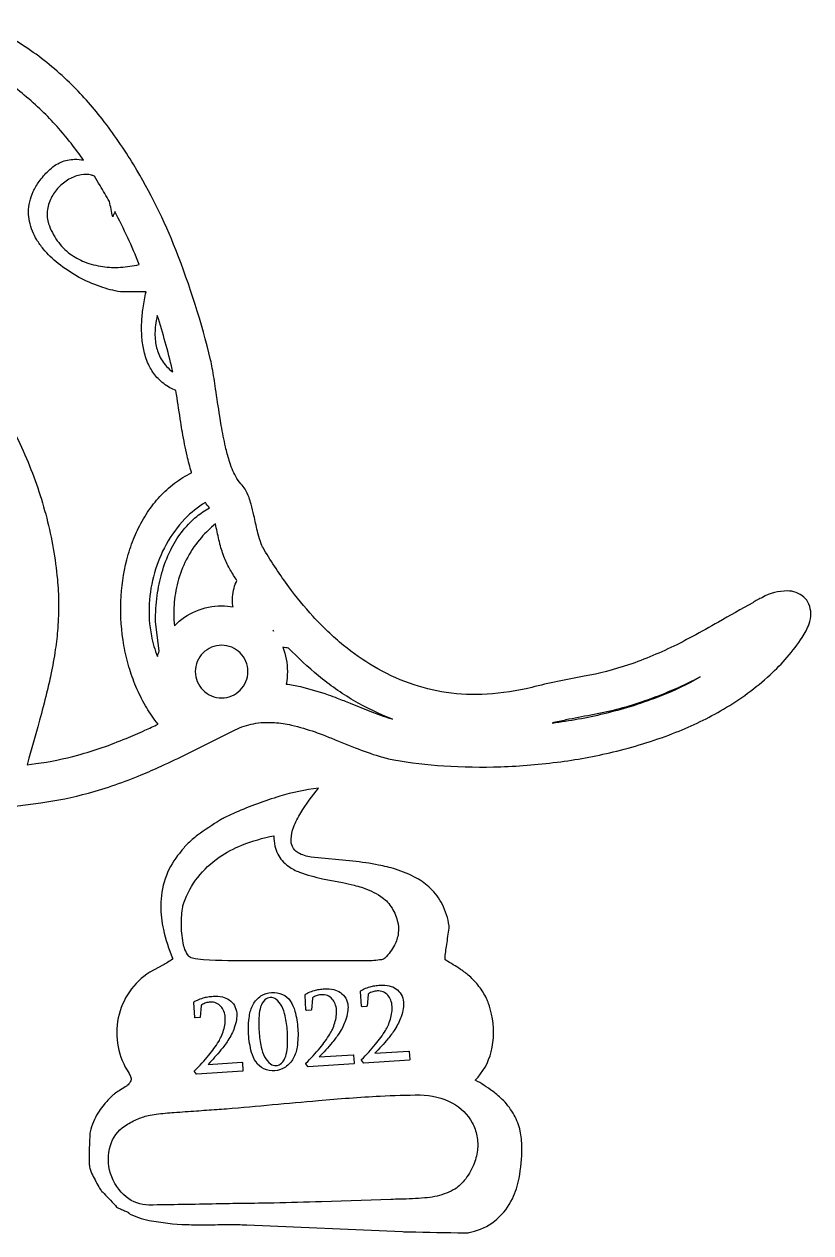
# Model space of a CAD drawing. Header units: metres. Extents: x 533.9 to 632.2, y 56.7 to 113.1.
# Drawn here: x 602.3 to 632.22, y 56.69 to 102.65 of the extents above; entities that cross this region are included whole.
import ezdxf

# ---------------------------------------------------------------- set-up
doc = ezdxf.new("R2010")
doc.units = ezdxf.units.M

msp = doc.modelspace()

# ---------------------------------------------------------------- linework, layer by layer
for points in [[(601.167499, 72.81018), (602.937571, 73.042108, 0.0353), (604.746766, 73.408984, 0.030647), (606.756397, 74.101636, 0.009044), (607.512382, 74.431359, 0.006662), (608.524031, 74.910949), (610.326346, 75.813551, -0.070125), (611.016963, 76.045198, -0.063331), (611.821501, 76.091197, -0.039908), (612.465213, 75.994466, -0.027762), (613.362615, 75.732098, -0.006623), (613.670885, 75.618454, -0.00438), (614.133075, 75.436419), (614.894227, 75.128733, 0.018659), (615.804871, 74.808425, 0.031503), (616.360877, 74.673584, 0.027617), (618.257336, 74.44545, 0.024365), (620.421764, 74.411295, 0.02531), (622.70585, 74.602579, 0.026768), (624.835173, 75.006981, 0.033206), (627.088067, 75.722682, 0.039121), (628.893612, 76.599739, 0.052145), (630.664558, 77.90345, 0.061078), (631.889592, 79.328669, 0.061391), (632.146424, 79.840121, 0.086722), (632.215117, 80.240934, 0.10168), (632.141524, 80.593223, 0.110583), (631.946504, 80.861332, 0.184018), (631.319148, 81.095817, 0.123645), (630.371283, 80.851445, 0.003737), (630.005334, 80.648746, 0.001041), (628.698269, 79.908355, -0.005135), (627.718965, 79.364167, -0.008437), (627.114183, 79.049268, -0.033827), (625.285621, 78.285724, -0.038333), (623.591372, 77.850764, 0.008741), (622.587098, 77.655378, 0.008836), (621.601005, 77.42729, -0.046425), (619.901285, 77.166586, -0.051553), (618.353411, 77.234123, -0.04935), (616.955256, 77.58405, -0.047227), (615.591765, 78.223032, -0.039431), (614.447969, 79.024918, -0.034532), (613.291496, 80.122561, -0.027321), (612.361646, 81.254196, -0.023693), (611.428033, 82.661258, -0.042516), (611.318597, 82.885819, -0.027122), (611.197682, 83.257842, -0.00931), (611.169139, 83.373776, -0.001844), (611.038143, 83.962076, 0.012588), (610.931574, 84.396462, 0.021891), (610.853203, 84.641515, 0.044412), (610.699806, 84.965605, 0.063726), (610.546648, 85.163715, -0.079584), (610.344406, 85.443107, -0.041511), (610.09735, 86.053212, -0.019805), (609.959133, 86.568262, -0.01268), (609.795966, 87.384859, -0.004901), (609.737813, 87.740555, -0.001673), (609.581211, 88.784437, 0.006496), (609.455647, 89.569721, 0.016427), (609.391798, 89.877731, 0.034546), (608.069253, 94.059449, 0.042031), (606.469927, 97.292434, 0.029975), (605.264732, 99.041516, 0.034199), (604.020573, 100.427188, 0.042352), (602.440507, 101.721032, 0.045846), (600.793383, 102.642046)], [(601.857304, 87.252923, -0.020995), (602.390381, 86.13266, -0.038013), (603.157557, 83.864584, -0.038549), (603.564271, 81.538783, -0.022144), (603.611412, 80.629174, -0.021324), (603.578179, 79.683914, -0.017118), (603.485911, 78.863657, -0.014754), (603.318476, 77.920823, -0.009358), (603.155439, 77.205112, -0.006514), (602.888704, 76.184873), (602.815854, 75.922794), (602.642398, 75.306877), (602.481644, 74.734695), (602.413044, 74.486198), (602.413044, 74.486198), (602.742695, 74.529395, 0.035325), (604.345741, 74.854383, 0.030647), (606.181691, 75.487173, 0.009044), (606.887942, 75.795205, 0.003457), (607.395658, 76.031922), (607.333494, 76.110749, -0.034803), (606.913087, 76.731485, -0.031958), (606.549355, 77.462257, -0.028681), (606.285137, 78.207782, -0.027165), (606.095638, 79.021023, -0.052205), (605.977809, 80.694367, -0.054587), (606.206626, 82.28264, -0.03102), (606.460358, 83.063526, -0.033682), (606.784905, 83.746646, -0.038542), (607.223117, 84.404096, -0.041641), (607.72076, 84.940221, -0.046463), (608.336671, 85.405061, -0.023436), (608.670463, 85.590366), (608.665138, 85.607377, -0.019805), (608.496134, 86.23715, -0.01268), (608.318063, 87.12834, -0.004901), (608.255165, 87.513054, -0.001673), (608.097074, 88.566864), (608.074828, 88.715919, -0.026289), (607.846688, 88.8233, -0.078981), (607.393431, 89.167951, -0.068412), (607.094017, 89.581694, -0.058612), (606.877207, 90.136177, -0.041368), (606.786582, 90.654929, -0.033655), (606.771717, 91.301684, -0.024108), (606.823037, 91.854842, -0.021536), (606.936675, 92.466184), (605.963323, 92.466184, -0.044075), (605.192872, 92.665575, -0.039094), (604.373765, 93.030859, -0.043624), (603.589063, 93.550398, -0.052389), (603.029667, 94.100143, -0.03452), (602.784452, 94.443331, -0.039613), (602.617205, 94.770789, -0.047807), (602.502747, 95.144132, -0.051684), (602.467155, 95.503718, -0.055843), (602.511832, 95.886526, -0.052007), (602.646531, 96.27764, -0.048056), (602.871571, 96.660285, -0.039452), (603.222351, 97.071264, -0.046038), (603.457471, 97.26666, -0.050204), (603.703457, 97.401379, -0.048654), (603.953349, 97.479638, -0.048479), (604.214579, 97.508328, -0.060887), (604.563529, 97.470099, 0.012428), (604.082755, 98.117974, 0.034199), (602.975524, 99.351143, 0.042352), (601.591713, 100.484282, 0.009511)]]:
    msp.add_lwpolyline(points, format="xyb")
for points in [[(606.674469, 93.50756), (606.6737, 93.509511, 0.027683), (605.750109, 95.519486, -0.037553), (605.668169, 95.319338, 0.006783), (605.543861, 95.899817, 0.008921), (605.185996, 96.516856, 0.00625), (604.971858, 96.86154, 0.041357), (604.856878, 96.903799, 0.113319), (604.474925, 96.920566, 0.086233), (604.006153, 96.747404, 0.071071), (603.611701, 96.436312, 0.072417), (603.326575, 96.033972, 0.094088), (603.178899, 95.528631, 0.104994), (603.231991, 95.058815, 0.073923), (603.56225, 94.407572, 0.078471), (604.043174, 93.915089, 0.066847), (604.596513, 93.607636, 0.059195), (605.287499, 93.427211, 0.049028), (605.963685, 93.400705, 0.045241), (606.674469, 93.50756)], [(607.957329, 89.420496), (607.933816, 89.525183, 0.017506), (607.363854, 91.566655, 0.033115), (607.294241, 91.197755, 0.058708), (607.292423, 90.596464, 0.06865), (607.42047, 90.097784, 0.088519), (607.71561, 89.632222, 0.054986), (607.957329, 89.420496)], [(607.43507, 78.809786), (607.294795, 79.931981, -0.032525), (607.359125, 80.919871, -0.036609), (607.536701, 81.781546, -0.043691), (607.86113, 82.633764, -0.049734), (608.280397, 83.3169, -0.058048), (608.86426, 83.924096, -0.042655), (609.345103, 84.25572, -0.024381), (609.191021, 84.455725, 0.068034), (608.412751, 83.833765, 0.064244), (607.701445, 82.86309, 0.056413), (607.254759, 81.780657, 0.055623), (607.056729, 80.609763, 0.061741), (607.138637, 79.387518, 0.050897), (607.375748, 78.598554, -0.021951), (607.43507, 78.809786)], [(610.245826, 80.490598, -0.009331), (610.236524, 80.543144, -0.056418), (610.222431, 80.864458, -0.052402), (610.282214, 81.205379, -0.043762), (610.389679, 81.485967, -0.006164), (610.140271, 81.892057, -0.042516), (609.919284, 82.345519, -0.027122), (609.748104, 82.872193, -0.00931), (609.706208, 83.042363, -0.001844), (609.572808, 83.641459), (609.571994, 83.645178, 0.041681), (609.03906, 83.127712, 0.054205), (608.519749, 82.382321, 0.05423), (608.172972, 81.543108, 0.049981), (608.011534, 80.673796, 0.043245), (608.013979, 79.76796, -0.2031), (609.80998, 80.528884, -0.043837), (610.245826, 80.490598)], [(611.778115, 79.570455), (611.779805, 79.570156, -0.000698), (611.753005, 79.601986, -0.004031), (611.778115, 79.570455)], [(609.809979, 79.028884, 0.414214), (608.809979, 78.028884, 0.414214), (609.809979, 77.028884, 0.414214), (610.809979, 78.028884, 0.414214), (609.809979, 79.028884)], [(612.264389, 77.553625, -0.024641), (612.805614, 77.455331, -0.027762), (613.86277, 77.146257, -0.006623), (614.208324, 77.018868, -0.00438), (614.694962, 76.827204), (615.450212, 76.521904, 0.018522), (616.249453, 76.241026), (616.311713, 76.222431, -0.04335), (614.830067, 76.930818, -0.039431), (613.492853, 77.868305, -0.029692), (612.358781, 78.924032, -0.021893), (612.133082, 78.952568, -0.094894), (612.309979, 78.028883, -0.047853), (612.264389, 77.553625)], [(622.381638, 76.072791), (622.505212, 76.0891, 0.026768), (624.476858, 76.463556, 0.033206), (626.540075, 77.119, 0.035995), (628.01214, 77.822742), (627.784379, 77.707315, -0.033827), (625.768744, 76.865656, -0.038333), (623.852049, 76.373588, 0.008741), (622.899253, 76.188218, 0.004885), (622.381638, 76.072791)], [(619.42993, 56.746722, 0.105162), (620.277414, 57.210817, 0.104643), (620.866318, 57.982751, 0.064789), (621.120281, 58.765388, 0.046128), (621.226454, 59.9138, 0.024698), (621.208922, 60.268522, 0.029983), (621.162669, 60.55748, 0.070498), (620.93418, 61.165559, 0.067231), (620.530612, 61.713914, 0.043486), (620.116361, 62.07371, 0.030296), (619.452952, 62.496758, 0.136738), (620.060046, 63.572965, 0.117693), (620.070775, 65.001672, 0.019508), (619.960295, 65.407475, 0.039728), (619.88279, 65.599161, 0.047678), (619.594699, 66.059766, 0.048609), (619.230906, 66.449209, 0.03277), (618.896551, 66.706981, 0.021044), (618.336131, 67.049945, -0.286499), (618.307207, 67.102187, -0.02873), (618.367583, 67.649626, 0.00974), (618.461092, 68.277637, 0.070361), (618.460018, 68.365949, 0.077492), (618.20365, 69.173716, 0.086403), (617.752522, 69.786795, 0.065955), (617.217908, 70.178497, 0.050481), (616.421701, 70.514872, 0.028077), (615.77899, 70.674002, 0.018726), (614.797672, 70.821436), (613.210557, 70.977746, -0.097824), (612.718088, 71.136658, -0.161036), (612.501678, 71.371627, -0.121942), (612.450272, 71.650499, -0.073721), (612.546039, 72.105218, -0.052304), (612.819045, 72.657269, -0.027749), (613.491527, 73.60072, 0.038801), (612.01904, 73.286695, 0.032649), (610.34077, 72.668462, 0.008551), (609.90628, 72.466388, 0.024812), (609.761444, 72.38688, 0.02005), (608.898325, 71.806785, 0.038408), (608.485704, 71.453114, 0.023971), (608.401374, 71.360287, 0.007123), (608.137678, 71.031036, 0.084133), (607.665513, 70.152539, 0.080458), (607.494594, 69.124373, 0.056905), (607.594392, 68.216853, 0.04545), (607.947099, 67.130941, -0.351834), (607.936221, 67.091895, -0.029521), (607.572479, 66.862105), (607.080487, 66.597168, 0.204056), (605.878542, 64.860492, 0.200322), (606.289734, 62.751923, -0.087931), (606.360636, 62.589942, -0.131732), (606.357684, 62.470826, -0.099662), (606.310348, 62.381087, -0.061132), (606.191718, 62.267286, -0.019513), (606.143979, 62.234381, -0.004127), (605.911258, 62.089702, 0.021894), (605.731636, 61.968982, 0.037487), (605.635731, 61.886472, 0.021192), (605.339657, 61.564177, 0.029467), (605.15118, 61.311943, 0.037687), (604.974984, 60.995065, 0.035183), (604.837541, 60.631894, 0.057105), (604.799154, 60.417748, 0.015822), (604.774388, 59.635275, 0.002118), (604.775694, 59.326754, 0.016982), (604.777327, 59.288299, 0.045257), (604.807546, 59.10886, 0.051634), (604.863837, 58.959523, 0.010728), (605.137387, 58.440565, 0.028431), (605.255687, 58.253293, -0.195105), (605.2763, 58.244932, -0.012027), (605.519818, 57.996796, 0.005156), (605.780462, 57.723805, 0.044522), (605.813697, 57.695283), (605.79008, 57.683878, 0.098465), (605.798495, 57.675499, 0.027132), (605.835287, 57.653808, 0.014976), (605.883955, 57.630388, 0.004742), (606.040405, 57.562562, -0.004742), (606.196855, 57.494736, -0.014976), (606.245524, 57.471316, -0.027132), (606.282316, 57.449625, -0.098465), (606.29073, 57.441246), (606.267114, 57.429841, 0.068202), (607.05527, 57.162117, 0.03976), (608.469856, 57.003327, 0.007126), (608.870017, 56.996101, 0.00358), (609.666511, 56.998774, -0.004008), (610.426658, 57.000675, -0.009032), (610.763875, 56.992723), (616.68266, 56.733125, 0.005296), (616.924839, 56.726007, 0.0006), (619.062141, 56.688402, 0.04344), (619.224588, 56.699863, 0.033562), (619.42993, 56.746722)], [(615.314323, 67.02485), (610.966801, 67.02485, -0.011476), (609.11903, 67.067265, -0.04981), (608.696711, 67.129124, -0.156202), (608.559633, 67.21409, -0.08776), (608.416654, 67.457587, -0.041583), (608.347182, 67.705941, -0.027826), (608.295743, 68.08751, -0.018949), (608.282132, 68.423618, -0.018637), (608.293994, 68.765413, -0.02263), (608.331738, 69.085952, -0.04661), (608.371425, 69.237815, -0.077898), (608.903678, 70.202325, -0.077152), (609.712047, 70.966133, -0.056903), (610.584632, 71.430863, -0.044604), (611.79293, 71.786893, 0.053006), (611.834941, 71.391718, 0.0649), (611.943775, 71.085457, 0.063002), (612.109901, 70.84101, 0.057625), (612.349903, 70.624956, 0.067541), (612.777194, 70.400907, 0.035818), (613.649557, 70.153403), (614.403857, 70.005673, -0.010511), (614.845509, 69.906648, -0.015827), (615.134991, 69.825521, -0.069022), (615.858486, 69.48251, -0.100904), (616.249306, 69.094596, -0.080814), (616.491338, 68.562263, -0.097597), (616.525727, 68.077825, -0.092038), (616.381565, 67.623507, -0.073776), (616.028422, 67.147325, -0.155111), (615.885794, 67.073501, -0.04249), (615.314323, 67.02485)], [(611.709217, 65.831808, -0.125436), (612.126605, 65.754562, -0.138408), (612.419917, 65.503655, -0.081504), (612.595018, 65.121438, -0.050134), (612.707997, 64.450206, -0.054377), (612.678597, 63.751909, -0.084004), (612.536416, 63.320467, -0.124293), (612.236042, 62.989011, -0.130907), (611.833152, 62.852405, -0.125968), (611.417331, 62.929812, -0.135946), (611.118046, 63.184414, -0.085203), (610.948385, 63.550877, -0.049296), (610.834234, 64.236073, -0.05482), (610.864159, 64.932163, -0.083919), (611.007881, 65.365949, -0.12578), (611.304755, 65.694874, -0.130675), (611.709217, 65.831808)], [(614.810421, 63.459619, -0.414214), (614.828048, 63.444196), (614.848703, 63.134357, -0.414214), (614.83328, 63.116731), (613.098187, 63.001058, -0.185729), (613.091852, 63.002711), (613.085243, 63.008494), (613.014186, 63.10957, -0.147202), (613.009091, 63.123754, -0.28164), (613.016527, 63.136698, 0.026498), (613.552113, 63.721839, 0.032627), (613.92814, 64.24523, 0.035888), (614.021568, 64.424359, 0.027387), (614.113354, 64.672532, 0.042468), (614.171037, 64.931651, 0.050223), (614.178627, 65.156154, 0.075524), (614.124975, 65.399125, 0.089499), (614.015583, 65.578911, 0.117376), (613.836512, 65.706786, 0.113739), (613.612518, 65.742919, 0.056875), (613.440854, 65.711647, 0.059167), (613.287119, 65.644459, 0.1998), (613.274537, 65.634292, 0.097468), (613.264949, 65.603561), (613.225289, 65.17144, -0.236068), (613.221709, 65.162902, -0.162278), (613.209591, 65.157945), (613.036082, 65.146377, -0.414214), (613.018455, 65.1618), (612.980862, 65.725706, -0.13052), (612.983763, 65.740552, -0.102393), (612.995458, 65.755726, -0.051419), (613.11667, 65.823014, -0.02994), (613.340411, 65.903209, -0.02793), (613.515217, 65.942189, -0.024253), (613.720066, 65.965865, -0.072913), (614.071499, 65.938044, -0.093375), (614.324733, 65.827746, -0.230999), (614.613502, 65.324156, -0.057103), (614.601799, 65.07805, -0.043381), (614.522203, 64.764106, -0.030563), (614.420555, 64.524695, -0.028587), (614.282457, 64.283375, -0.029153), (614.015267, 63.922298, -0.017768), (613.52356, 63.373828), (614.810421, 63.459619)], [(616.925583, 63.600629, -0.414214), (616.943209, 63.585206), (616.963865, 63.275368, -0.414214), (616.948442, 63.257742), (615.213348, 63.142069, -0.185729), (615.207014, 63.143721), (615.200404, 63.149505), (615.129348, 63.250581, -0.147202), (615.124253, 63.264765, -0.28164), (615.131689, 63.277709, 0.026498), (615.667275, 63.86285, 0.032627), (616.043302, 64.386241, 0.035888), (616.136729, 64.56537, 0.027387), (616.228516, 64.813542, 0.042468), (616.286199, 65.072662, 0.050223), (616.293788, 65.297165, 0.075524), (616.240137, 65.540136, 0.089499), (616.130745, 65.719922, 0.117376), (615.951673, 65.847796, 0.113739), (615.72768, 65.88393, 0.056875), (615.556015, 65.852657, 0.059167), (615.402281, 65.78547, 0.1998), (615.389698, 65.775302, 0.097468), (615.38011, 65.744571), (615.340451, 65.312451, -0.236068), (615.336871, 65.303913, -0.162278), (615.324752, 65.298955), (615.151243, 65.287388, -0.414214), (615.133617, 65.302811), (615.096023, 65.866717, -0.13052), (615.098925, 65.881563, -0.102393), (615.11062, 65.896736, -0.051419), (615.231832, 65.964025, -0.02994), (615.455573, 66.044219, -0.02793), (615.630379, 66.0832, -0.024253), (615.835228, 66.106876, -0.072913), (616.18666, 66.079054, -0.093375), (616.439894, 65.968757, -0.230999), (616.728663, 65.465166, -0.057103), (616.716961, 65.21906, -0.043381), (616.637364, 64.905117, -0.030563), (616.535717, 64.665705, -0.028587), (616.397619, 64.424386, -0.029153), (616.130428, 64.063309, -0.017768), (615.638722, 63.514839), (616.925583, 63.600629)], [(610.580098, 63.177597, -0.414214), (610.597724, 63.162174), (610.61838, 62.852336, -0.414214), (610.602957, 62.83471), (608.867864, 62.719037, -0.185729), (608.861529, 62.720689), (608.854919, 62.726473), (608.783863, 62.827549, -0.147202), (608.778768, 62.841733, -0.28164), (608.786204, 62.854677, 0.026498), (609.32179, 63.439818, 0.032627), (609.697817, 63.963209, 0.035888), (609.791245, 64.142338, 0.027387), (609.883031, 64.39051, 0.042468), (609.940714, 64.649629, 0.050223), (609.948304, 64.874133, 0.075524), (609.894652, 65.117103, 0.089499), (609.78526, 65.29689, 0.117376), (609.606189, 65.424764, 0.113739), (609.382195, 65.460897, 0.056875), (609.210531, 65.429625, 0.059167), (609.056796, 65.362438, 0.1998), (609.044213, 65.35227, 0.097468), (609.034626, 65.321539), (608.994966, 64.889418, -0.236068), (608.991386, 64.88088, -0.162278), (608.979268, 64.875923), (608.805758, 64.864356, -0.414214), (608.788132, 64.879779), (608.750538, 65.443684, -0.13052), (608.75344, 65.45853, -0.102393), (608.765135, 65.473704, -0.051419), (608.886347, 65.540992, -0.02994), (609.110088, 65.621187, -0.02793), (609.284894, 65.660168, -0.024253), (609.489743, 65.683843, -0.072913), (609.841176, 65.656022, -0.093375), (610.09441, 65.545724, -0.230999), (610.383179, 65.042134, -0.057103), (610.371476, 64.796028, -0.043381), (610.29188, 64.482084, -0.030563), (610.190232, 64.242673, -0.028587), (610.052134, 64.001353, -0.029153), (609.784944, 63.640277, -0.017768), (609.293237, 63.091806), (610.580098, 63.177597)], [(611.882451, 63.04657, 0.178806), (612.086167, 63.137651, 0.126742), (612.246683, 63.402815, 0.05766), (612.310088, 63.746417, 0.033476), (612.310303, 64.346926, 0.038181), (612.224962, 64.940091, 0.059488), (612.097134, 65.303706, 0.115927), (611.876437, 65.572359, 0.181667), (611.659918, 65.637643, 0.178127), (611.455772, 65.546691, 0.126022), (611.293621, 65.28126, 0.056761), (611.23158, 64.937988, 0.033005), (611.231929, 64.339352, 0.038261), (611.317356, 63.74626, 0.059914), (611.44496, 63.384638, 0.115508), (611.666448, 63.112363, 0.183123), (611.882451, 63.04657)], [(607.042252, 57.74391, -0.173844), (606.184123, 58.051568, -0.146449), (605.585882, 58.942221, -0.148423), (605.579521, 60.012295, -0.175273), (606.122178, 60.747609, -0.042478), (606.576757, 60.997778, -0.046961), (607.021812, 61.147411, -0.027471), (607.324731, 61.201144, -0.012331), (608.006525, 61.266776, -0.000567), (608.849736, 61.326045, -0.000618), (609.622662, 61.378534, 0.005302), (609.997236, 61.407498, 0.000568), (613.487927, 61.71869, -0.008825), (615.838285, 61.889156, -0.013689), (617.357179, 61.930747, -0.123207), (618.586253, 61.623218, -0.147845), (619.338858, 60.872838, -0.076947), (619.516458, 60.370329, -0.075175), (619.536123, 59.825297, -0.073712), (619.385317, 59.261035, -0.063266), (619.039047, 58.676338, -0.103091), (618.61818, 58.318743, -0.076131), (617.918242, 58.065723, -0.030144), (617.531987, 58.013404, -0.012495), (616.593511, 57.967029, 0.002087), (616.238808, 57.956896), (613.606544, 57.869221, -0.003325), (611.793006, 57.819867, -0.005139), (610.61927, 57.807802, -0.002383), (609.604252, 57.784833, -0.000944), (607.042252, 57.74391)]]:
    msp.add_lwpolyline(points, format="xyb", close=True)

doc.saveas('drawing.dxf')
